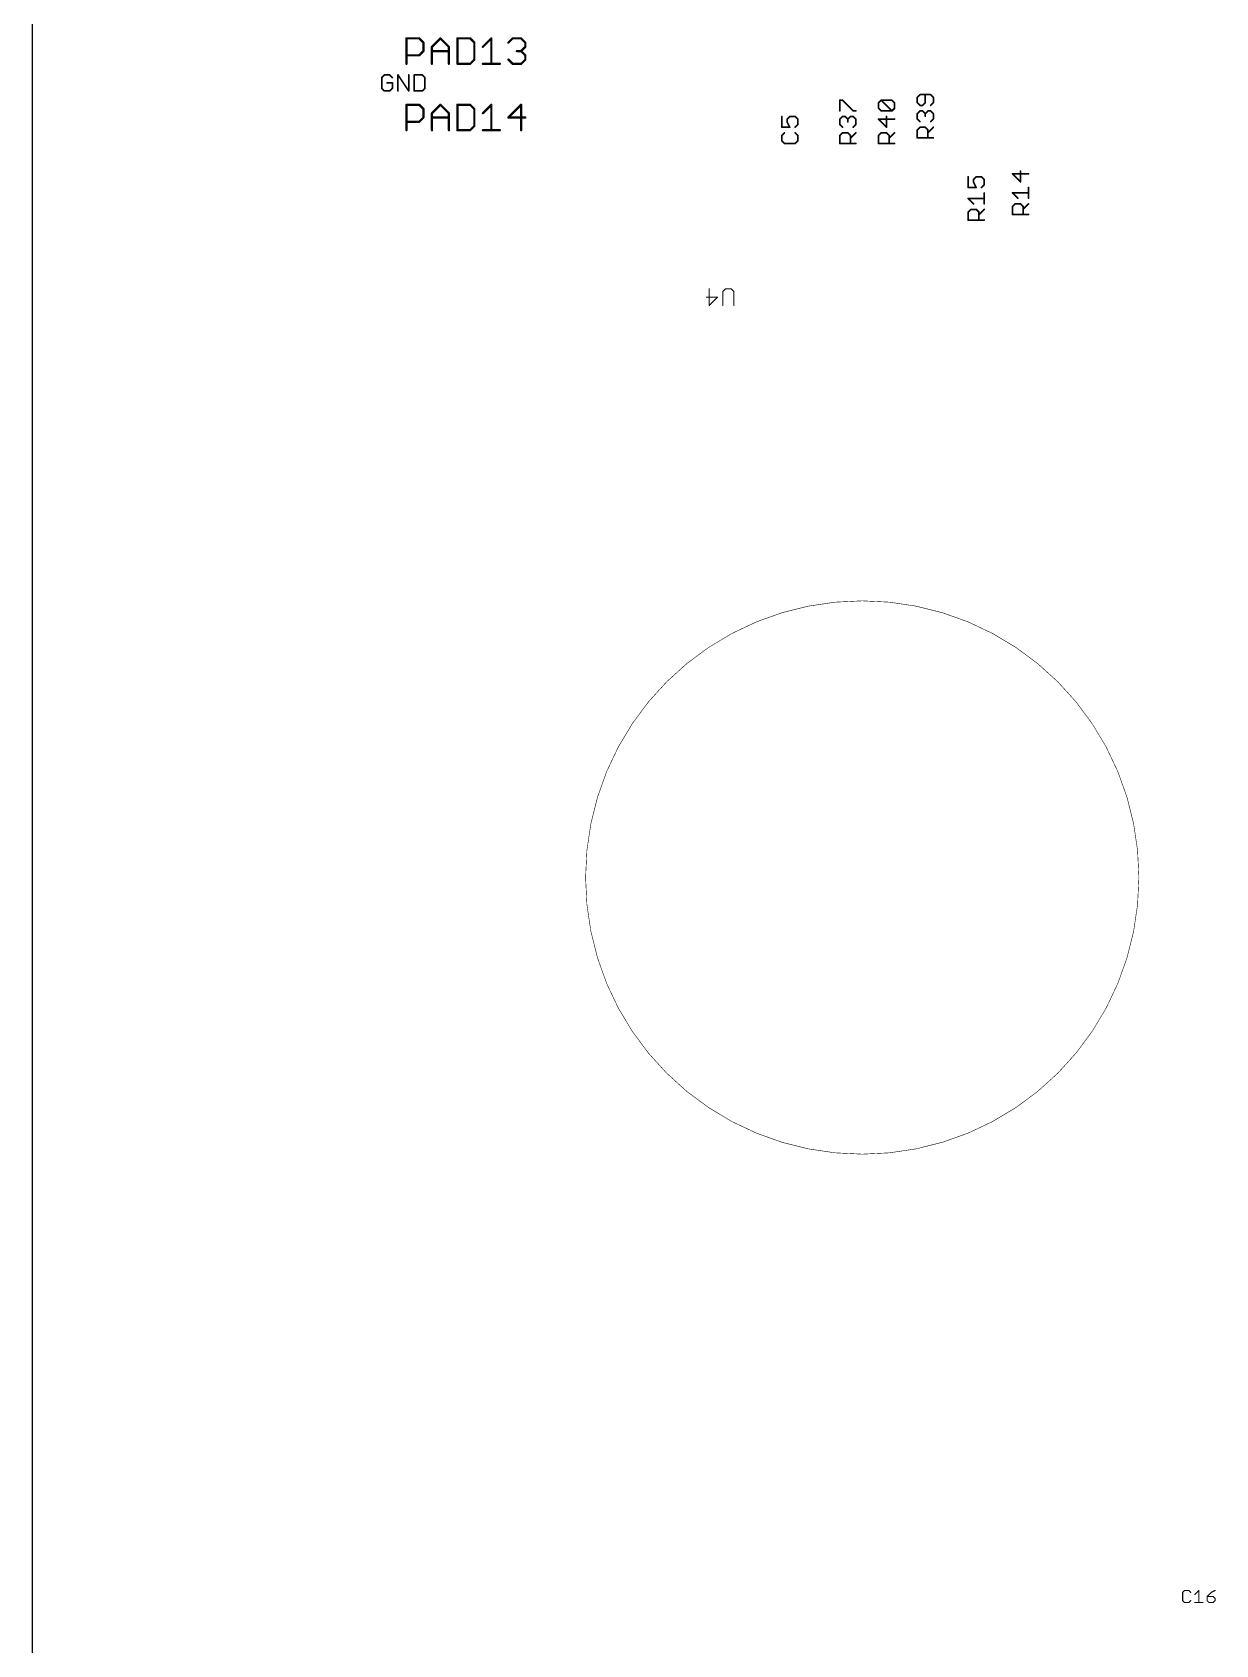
# Model space of a CAD drawing. Extents: x 0 to 11.2, y 0 to 11.2.
# Drawn here: x 0.38 to 2.519, y 5.323 to 8.238 of the extents above; entities that cross this region are included whole.
import ezdxf

# ---------------------------------------------------------------- set-up
doc = ezdxf.new("R2010")
doc.units = 0
doc.layers.add('20', color=53, linetype='CONTINUOUS')
doc.layers.add('25', color=253, linetype='CONTINUOUS')

msp = doc.modelspace()

# ---------------------------------------------------------------- linework, layer by layer
at = {"layer": '20'}
msp.add_line((0.38, 10.06), (0.38, 1.16), dxfattribs=at)
at = {"layer": '20', "const_width": 0.000984}
msp.add_lwpolyline([(1.88, 6.21, 1), (1.88, 7.21, 1), (1.88, 6.21)], format="xyb", dxfattribs=at)
at = {"layer": '25'}
for points, const_width in [([(1.056291, 8.180504), (1.056291, 8.226543)], 0.004), ([(1.056291, 8.226543), (1.079311, 8.226543)], 0.004), ([(1.079311, 8.226543), (1.086984, 8.21887)], 0.004), ([(1.086984, 8.21887), (1.086984, 8.203523)], 0.004), ([(1.102331, 8.211197), (1.117677, 8.226543)], 0.004), ([(1.117677, 8.226543), (1.133023, 8.211197)], 0.004), ([(1.14837, 8.226543), (1.14837, 8.180504)], 0.004), ([(1.17139, 8.226543), (1.14837, 8.226543)], 0.004), ([(1.179063, 8.21887), (1.17139, 8.226543)], 0.004), ([(1.179063, 8.188177), (1.179063, 8.21887)], 0.004), ([(1.194409, 8.211197), (1.209756, 8.226543)], 0.004), ([(1.209756, 8.226543), (1.209756, 8.180504)], 0.004), ([(1.240448, 8.21887), (1.248122, 8.226543)], 0.004), ([(1.248122, 8.226543), (1.263468, 8.226543)], 0.004), ([(1.263468, 8.226543), (1.271141, 8.21887)], 0.004), ([(1.271141, 8.21887), (1.271141, 8.211197)], 0.004), ([(1.079311, 8.19585), (1.056291, 8.19585)], 0.004), ([(1.086984, 8.203523), (1.079311, 8.19585)], 0.004), ([(1.102331, 8.180504), (1.102331, 8.211197)], 0.004), ([(1.102331, 8.203523), (1.133023, 8.203523)], 0.004), ([(1.133023, 8.211197), (1.133023, 8.180504)], 0.004), ([(1.17139, 8.180504), (1.179063, 8.188177)], 0.004), ([(1.248122, 8.180504), (1.240448, 8.188177)], 0.004), ([(1.263468, 8.203523), (1.255795, 8.203523)], 0.004), ([(1.271141, 8.211197), (1.263468, 8.203523)], 0.004), ([(1.263468, 8.203523), (1.271141, 8.19585)], 0.004), ([(1.271141, 8.188177), (1.263468, 8.180504)], 0.004), ([(1.271141, 8.19585), (1.271141, 8.188177)], 0.004), ([(1.016337, 8.160525), (1.0115, 8.155687)], 0.003), ([(1.026012, 8.160525), (1.016337, 8.160525)], 0.003), ([(1.03085, 8.155687), (1.026012, 8.160525)], 0.003), ([(1.040965, 8.1315), (1.040965, 8.160525)], 0.003), ([(1.040965, 8.160525), (1.060315, 8.1315)], 0.003), ([(1.060315, 8.1315), (1.060315, 8.160525)], 0.003), ([(1.07043, 8.160525), (1.07043, 8.1315)], 0.003), ([(1.084943, 8.160525), (1.07043, 8.160525)], 0.003), ([(1.08978, 8.155687), (1.084943, 8.160525)], 0.003), ([(1.14837, 8.180504), (1.17139, 8.180504)], 0.004), ([(1.194409, 8.180504), (1.225102, 8.180504)], 0.004), ([(1.263468, 8.180504), (1.248122, 8.180504)], 0.004), ([(1.0115, 8.155687), (1.0115, 8.136337)], 0.003), ([(1.0115, 8.136337), (1.016337, 8.1315)], 0.003), ([(1.016337, 8.1315), (1.026012, 8.1315)], 0.003), ([(1.03085, 8.146012), (1.021175, 8.146012)], 0.003), ([(1.026012, 8.1315), (1.03085, 8.136337)], 0.003), ([(1.03085, 8.136337), (1.03085, 8.146012)], 0.003), ([(1.07043, 8.1315), (1.084943, 8.1315)], 0.003), ([(1.084943, 8.1315), (1.08978, 8.136337)], 0.003), ([(1.08978, 8.136337), (1.08978, 8.155687)], 0.003), ([(1.056291, 8.060504), (1.056291, 8.106543)], 0.004), ([(1.056291, 8.106543), (1.079311, 8.106543)], 0.004), ([(1.079311, 8.106543), (1.086984, 8.09887)], 0.004), ([(1.102331, 8.091197), (1.117677, 8.106543)], 0.004), ([(1.117677, 8.106543), (1.133023, 8.091197)], 0.004), ([(1.14837, 8.106543), (1.14837, 8.060504)], 0.004), ([(1.17139, 8.106543), (1.14837, 8.106543)], 0.004), ([(1.179063, 8.09887), (1.17139, 8.106543)], 0.004), ([(1.194409, 8.091197), (1.209756, 8.106543)], 0.004), ([(1.209756, 8.106543), (1.209756, 8.060504)], 0.004), ([(1.263468, 8.106543), (1.240448, 8.083523)], 0.004), ([(1.263468, 8.060504), (1.263468, 8.106543)], 0.004), ([(1.839475, 8.09543), (1.839475, 8.11478)], 0.003), ([(1.839475, 8.11478), (1.844313, 8.11478)], 0.003), ([(1.844313, 8.11478), (1.863663, 8.09543)], 0.003), ([(1.909475, 8.109943), (1.914313, 8.11478)], 0.003), ([(1.909475, 8.100268), (1.909475, 8.109943)], 0.003), ([(1.914313, 8.09543), (1.909475, 8.100268)], 0.003), ([(1.914313, 8.11478), (1.933663, 8.11478)], 0.003), ([(1.933663, 8.09543), (1.914313, 8.11478)], 0.003), ([(1.933663, 8.11478), (1.9385, 8.109943)], 0.003), ([(1.9385, 8.100268), (1.933663, 8.09543)], 0.003), ([(1.9385, 8.109943), (1.9385, 8.100268)], 0.003), ([(1.984313, 8.12478), (1.979475, 8.119943)], 0.003), ([(1.979475, 8.119943), (1.979475, 8.110268)], 0.003), ([(1.979475, 8.110268), (1.984313, 8.10543)], 0.003), ([(2.003663, 8.12478), (1.984313, 8.12478)], 0.003), ([(1.984313, 8.10543), (1.98915, 8.10543)], 0.003), ([(1.98915, 8.10543), (1.993988, 8.110268)], 0.003), ([(1.993988, 8.110268), (1.993988, 8.12478)], 0.003), ([(2.0085, 8.119943), (2.003663, 8.12478)], 0.003), ([(2.003663, 8.10543), (2.0085, 8.110268)], 0.003), ([(2.0085, 8.110268), (2.0085, 8.119943)], 0.003), ([(1.079311, 8.07585), (1.056291, 8.07585)], 0.004), ([(1.086984, 8.083523), (1.079311, 8.07585)], 0.004), ([(1.086984, 8.09887), (1.086984, 8.083523)], 0.004), ([(1.102331, 8.060504), (1.102331, 8.091197)], 0.004), ([(1.102331, 8.083523), (1.133023, 8.083523)], 0.004), ([(1.133023, 8.091197), (1.133023, 8.060504)], 0.004), ([(1.179063, 8.068177), (1.179063, 8.09887)], 0.004), ([(1.240448, 8.083523), (1.271141, 8.083523)], 0.004), ([(1.734475, 8.085315), (1.734475, 8.065965)], 0.003), ([(1.74415, 8.080477), (1.748988, 8.085315)], 0.003), ([(1.74415, 8.07564), (1.74415, 8.080477)], 0.003), ([(1.748988, 8.065965), (1.74415, 8.07564)], 0.003), ([(1.748988, 8.085315), (1.758663, 8.085315)], 0.003), ([(1.758663, 8.085315), (1.7635, 8.080477)], 0.003), ([(1.7635, 8.070803), (1.758663, 8.065965)], 0.003), ([(1.7635, 8.080477), (1.7635, 8.070803)], 0.003), ([(1.839475, 8.080477), (1.844313, 8.085315)], 0.003), ([(1.839475, 8.070803), (1.839475, 8.080477)], 0.003), ([(1.844313, 8.065965), (1.839475, 8.070803)], 0.003), ([(1.844313, 8.085315), (1.84915, 8.085315)], 0.003), ([(1.84915, 8.085315), (1.853988, 8.080477)], 0.003), ([(1.853988, 8.080477), (1.858825, 8.085315)], 0.003), ([(1.853988, 8.080477), (1.853988, 8.07564)], 0.003), ([(1.858825, 8.085315), (1.863663, 8.085315)], 0.003), ([(1.863663, 8.09543), (1.8685, 8.09543)], 0.003), ([(1.863663, 8.085315), (1.8685, 8.080477)], 0.003), ([(1.8685, 8.070803), (1.863663, 8.065965)], 0.003), ([(1.8685, 8.080477), (1.8685, 8.070803)], 0.003), ([(1.9385, 8.080477), (1.909475, 8.080477)], 0.003), ([(1.909475, 8.080477), (1.923988, 8.065965)], 0.003), ([(1.933663, 8.09543), (1.914313, 8.09543)], 0.003), ([(1.923988, 8.065965), (1.923988, 8.085315)], 0.003), ([(1.979475, 8.090477), (1.984313, 8.095315)], 0.003), ([(1.979475, 8.080803), (1.979475, 8.090477)], 0.003), ([(1.984313, 8.075965), (1.979475, 8.080803)], 0.003), ([(1.984313, 8.095315), (1.98915, 8.095315)], 0.003), ([(1.98915, 8.095315), (1.993988, 8.090477)], 0.003), ([(1.993988, 8.090477), (1.998825, 8.095315)], 0.003), ([(1.993988, 8.090477), (1.993988, 8.08564)], 0.003), ([(1.998825, 8.095315), (2.003663, 8.095315)], 0.003), ([(2.003663, 8.095315), (2.0085, 8.090477)], 0.003), ([(2.0085, 8.080803), (2.003663, 8.075965)], 0.003), ([(2.0085, 8.090477), (2.0085, 8.080803)], 0.003), ([(1.14837, 8.060504), (1.17139, 8.060504)], 0.004), ([(1.17139, 8.060504), (1.179063, 8.068177)], 0.004), ([(1.194409, 8.060504), (1.225102, 8.060504)], 0.004), ([(1.734475, 8.065965), (1.748988, 8.065965)], 0.003), ([(1.739313, 8.05585), (1.734475, 8.051012)], 0.003), ([(1.734475, 8.051012), (1.734475, 8.041337)], 0.003), ([(1.7635, 8.051012), (1.758663, 8.05585)], 0.003), ([(1.7635, 8.041337), (1.7635, 8.051012)], 0.003), ([(1.839475, 8.051012), (1.844313, 8.05585)], 0.003), ([(1.839475, 8.0365), (1.839475, 8.051012)], 0.003), ([(1.844313, 8.05585), (1.853988, 8.05585)], 0.003), ([(1.853988, 8.05585), (1.858825, 8.051012)], 0.003), ([(1.858825, 8.046175), (1.8685, 8.05585)], 0.003), ([(1.858825, 8.051012), (1.858825, 8.0365)], 0.003), ([(1.909475, 8.051012), (1.914313, 8.05585)], 0.003), ([(1.909475, 8.0365), (1.909475, 8.051012)], 0.003), ([(1.914313, 8.05585), (1.923988, 8.05585)], 0.003), ([(1.923988, 8.05585), (1.928825, 8.051012)], 0.003), ([(1.928825, 8.046175), (1.9385, 8.05585)], 0.003), ([(1.928825, 8.051012), (1.928825, 8.0365)], 0.003), ([(1.979475, 8.061012), (1.984313, 8.06585)], 0.003), ([(1.979475, 8.0465), (1.979475, 8.061012)], 0.003), ([(2.0085, 8.0465), (1.979475, 8.0465)], 0.003), ([(1.984313, 8.06585), (1.993988, 8.06585)], 0.003), ([(1.993988, 8.06585), (1.998825, 8.061012)], 0.003), ([(1.998825, 8.056175), (2.0085, 8.06585)], 0.003), ([(1.998825, 8.061012), (1.998825, 8.0465)], 0.003), ([(1.734475, 8.041337), (1.739313, 8.0365)], 0.003), ([(1.739313, 8.0365), (1.758663, 8.0365)], 0.003), ([(1.758663, 8.0365), (1.7635, 8.041337)], 0.003), ([(1.8685, 8.0365), (1.839475, 8.0365)], 0.003), ([(1.9385, 8.0365), (1.909475, 8.0365)], 0.003), ([(2.165988, 7.967035), (2.165988, 7.986385)], 0.003), ([(2.071475, 7.976385), (2.071475, 7.957035)], 0.003), ([(2.071475, 7.957035), (2.085988, 7.957035)], 0.003), ([(2.08115, 7.971547), (2.085988, 7.976385)], 0.003), ([(2.08115, 7.96671), (2.08115, 7.971547)], 0.003), ([(2.085988, 7.957035), (2.08115, 7.96671)], 0.003), ([(2.085988, 7.976385), (2.095663, 7.976385)], 0.003), ([(2.095663, 7.976385), (2.1005, 7.971547)], 0.003), ([(2.1005, 7.961872), (2.095663, 7.957035)], 0.003), ([(2.1005, 7.971547), (2.1005, 7.961872)], 0.003), ([(2.1805, 7.981547), (2.151475, 7.981547)], 0.003), ([(2.151475, 7.981547), (2.165988, 7.967035)], 0.003), ([(2.1805, 7.93757), (2.1805, 7.956919)], 0.003), ([(2.08115, 7.92757), (2.071475, 7.937244)], 0.003), ([(2.071475, 7.937244), (2.1005, 7.937244)], 0.003), ([(2.1005, 7.92757), (2.1005, 7.946919)], 0.003), ([(2.16115, 7.93757), (2.151475, 7.947244)], 0.003), ([(2.151475, 7.947244), (2.1805, 7.947244)], 0.003), ([(2.151475, 7.922617), (2.156313, 7.927454)], 0.003), ([(2.156313, 7.927454), (2.165988, 7.927454)], 0.003), ([(2.165988, 7.927454), (2.170825, 7.922617)], 0.003), ([(2.170825, 7.917779), (2.1805, 7.927454)], 0.003), ([(2.071475, 7.912617), (2.076313, 7.917454)], 0.003), ([(2.071475, 7.898104), (2.071475, 7.912617)], 0.003), ([(2.1005, 7.898104), (2.071475, 7.898104)], 0.003), ([(2.076313, 7.917454), (2.085988, 7.917454)], 0.003), ([(2.085988, 7.917454), (2.090825, 7.912617)], 0.003), ([(2.090825, 7.907779), (2.1005, 7.917454)], 0.003), ([(2.090825, 7.912617), (2.090825, 7.898104)], 0.003), ([(2.151475, 7.908104), (2.151475, 7.922617)], 0.003), ([(2.1805, 7.908104), (2.151475, 7.908104)], 0.003), ([(2.170825, 7.922617), (2.170825, 7.908104)], 0.003), ([(1.618535, 7.758987), (1.598518, 7.758987)], 0.002), ([(1.603522, 7.774), (1.603522, 7.743974)], 0.002), ([(1.603522, 7.743974), (1.618535, 7.758987)], 0.002), ([(1.632987, 7.774), (1.627983, 7.768996)], 0.002), ([(1.627983, 7.768996), (1.627983, 7.743974)], 0.002), ([(1.642996, 7.774), (1.632987, 7.774)], 0.002), ([(1.648, 7.768996), (1.642996, 7.774)], 0.002), ([(1.648, 7.743974), (1.648, 7.768996)], 0.002), ([(2.462673, 5.421619), (2.459003, 5.417949)], 0.002), ([(2.470013, 5.421619), (2.462673, 5.421619)], 0.002), ([(2.473682, 5.417949), (2.470013, 5.421619)], 0.002), ([(2.481102, 5.414279), (2.488442, 5.421619)], 0.002), ([(2.488442, 5.421619), (2.488442, 5.3996)], 0.002), ([(2.51788, 5.421619), (2.51054, 5.417949)], 0.002), ([(2.459003, 5.417949), (2.459003, 5.40327)], 0.002), ([(2.459003, 5.40327), (2.462673, 5.3996)], 0.002), ([(2.462673, 5.3996), (2.470013, 5.3996)], 0.002), ([(2.470013, 5.3996), (2.473682, 5.40327)], 0.002), ([(2.481102, 5.3996), (2.495781, 5.3996)], 0.002), ([(2.51054, 5.417949), (2.503201, 5.410609)], 0.002), ([(2.503201, 5.410609), (2.503201, 5.40327)], 0.002), ([(2.51421, 5.410609), (2.503201, 5.410609)], 0.002), ([(2.503201, 5.40327), (2.506871, 5.3996)], 0.002), ([(2.506871, 5.3996), (2.51421, 5.3996)], 0.002), ([(2.51788, 5.406939), (2.51421, 5.410609)], 0.002), ([(2.51421, 5.3996), (2.51788, 5.40327)], 0.002), ([(2.51788, 5.40327), (2.51788, 5.406939)], 0.002)]:
    msp.add_lwpolyline(points, dxfattribs=dict(at, const_width=const_width))
for points, const_width in [([(1.057291, 8.226543, 1), (1.055291, 8.226543)], 0.002), ([(1.056291, 8.227543, 1), (1.056291, 8.225543)], 0.002), ([(1.080018, 8.22725, 1), (1.078604, 8.225836)], 0.002), ([(1.079311, 8.225543, 1), (1.079311, 8.227543)], 0.002), ([(1.087984, 8.21887, 1), (1.085984, 8.21887)], 0.002), ([(1.086277, 8.218163, 1), (1.087691, 8.219577)], 0.002), ([(1.118384, 8.22725, 1), (1.11697, 8.225836)], 0.002), ([(1.118384, 8.225836, 1), (1.11697, 8.22725)], 0.002), ([(1.14937, 8.226543, 1), (1.14737, 8.226543)], 0.002), ([(1.14837, 8.227543, 1), (1.14837, 8.225543)], 0.002), ([(1.172097, 8.22725, 1), (1.170682, 8.225836)], 0.002), ([(1.17139, 8.225543, 1), (1.17139, 8.227543)], 0.002), ([(1.180063, 8.21887, 1), (1.178063, 8.21887)], 0.002), ([(1.178356, 8.218163, 1), (1.17977, 8.219577)], 0.002), ([(1.210756, 8.226543, 1), (1.208756, 8.226543)], 0.002), ([(1.210463, 8.225836, 1), (1.209048, 8.22725)], 0.002), ([(1.239741, 8.219577, 1), (1.241156, 8.218163)], 0.002), ([(1.248122, 8.227543, 1), (1.248122, 8.225543)], 0.002), ([(1.248829, 8.225836, 1), (1.247414, 8.22725)], 0.002), ([(1.264175, 8.22725, 1), (1.262761, 8.225836)], 0.002), ([(1.263468, 8.225543, 1), (1.263468, 8.227543)], 0.002), ([(1.272141, 8.21887, 1), (1.270141, 8.21887)], 0.002), ([(1.270434, 8.218163, 1), (1.271848, 8.219577)], 0.002), ([(1.056291, 8.19685, 1), (1.056291, 8.19485)], 0.002), ([(1.078604, 8.196557, 1), (1.080018, 8.195143)], 0.002), ([(1.079311, 8.19485, 1), (1.079311, 8.19685)], 0.002), ([(1.085984, 8.203523, 1), (1.087984, 8.203523)], 0.002), ([(1.087691, 8.202816, 1), (1.086277, 8.204231)], 0.002), ([(1.103331, 8.211197, 1), (1.101331, 8.211197)], 0.002), ([(1.101624, 8.211904, 1), (1.103038, 8.21049)], 0.002), ([(1.102331, 8.204523, 1), (1.102331, 8.202523)], 0.002), ([(1.134023, 8.211197, 1), (1.132023, 8.211197)], 0.002), ([(1.132316, 8.21049, 1), (1.133731, 8.211904)], 0.002), ([(1.133023, 8.202523, 1), (1.133023, 8.204523)], 0.002), ([(1.178063, 8.188177, 1), (1.180063, 8.188177)], 0.002), ([(1.17977, 8.18747, 1), (1.178356, 8.188884)], 0.002), ([(1.193702, 8.211904, 1), (1.195116, 8.21049)], 0.002), ([(1.241156, 8.188884, 1), (1.239741, 8.18747)], 0.002), ([(1.255795, 8.204523, 1), (1.255795, 8.202523)], 0.002), ([(1.264175, 8.204231, 1), (1.262761, 8.202816)], 0.002), ([(1.262761, 8.204231, 1), (1.264175, 8.202816)], 0.002), ([(1.263468, 8.202523, 1), (1.263468, 8.204523)], 0.002), ([(1.270141, 8.211197, 1), (1.272141, 8.211197)], 0.002), ([(1.272141, 8.19585, 1), (1.270141, 8.19585)], 0.002), ([(1.270141, 8.188177, 1), (1.272141, 8.188177)], 0.002), ([(1.271848, 8.21049, 1), (1.270434, 8.211904)], 0.002), ([(1.270434, 8.195143, 1), (1.271848, 8.196557)], 0.002), ([(1.271848, 8.18747, 1), (1.270434, 8.188884)], 0.002), ([(1.016337, 8.161275, 1), (1.016337, 8.159775)], 0.0015), ([(1.016868, 8.159994, 1), (1.015807, 8.161055)], 0.0015), ([(1.026543, 8.161055, 1), (1.025482, 8.159994)], 0.0015), ([(1.026012, 8.159775, 1), (1.026012, 8.161275)], 0.0015), ([(1.041715, 8.160525, 1), (1.040215, 8.160525)], 0.0015), ([(1.041589, 8.160941, 1), (1.040341, 8.160109)], 0.0015), ([(1.055291, 8.180504, 1), (1.057291, 8.180504)], 0.002), ([(1.061065, 8.160525, 1), (1.059565, 8.160525)], 0.0015), ([(1.07118, 8.160525, 1), (1.06968, 8.160525)], 0.0015), ([(1.07043, 8.161275, 1), (1.07043, 8.159775)], 0.0015), ([(1.085473, 8.161055, 1), (1.084412, 8.159994)], 0.0015), ([(1.084943, 8.159775, 1), (1.084943, 8.161275)], 0.0015), ([(1.101331, 8.180504, 1), (1.103331, 8.180504)], 0.002), ([(1.132023, 8.180504, 1), (1.134023, 8.180504)], 0.002), ([(1.14837, 8.181504, 1), (1.14837, 8.179504)], 0.002), ([(1.14737, 8.180504, 1), (1.14937, 8.180504)], 0.002), ([(1.170682, 8.181211, 1), (1.172097, 8.179797)], 0.002), ([(1.17139, 8.179504, 1), (1.17139, 8.181504)], 0.002), ([(1.194409, 8.181504, 1), (1.194409, 8.179504)], 0.002), ([(1.208756, 8.180504, 1), (1.210756, 8.180504)], 0.002), ([(1.225102, 8.179504, 1), (1.225102, 8.181504)], 0.002), ([(1.248122, 8.181504, 1), (1.248122, 8.179504)], 0.002), ([(1.247414, 8.179797, 1), (1.248829, 8.181211)], 0.002), ([(1.262761, 8.181211, 1), (1.264175, 8.179797)], 0.002), ([(1.263468, 8.179504, 1), (1.263468, 8.181504)], 0.002), ([(1.01225, 8.155687, 1), (1.01075, 8.155687)], 0.0015), ([(1.01097, 8.156218, 1), (1.01203, 8.155157)], 0.0015), ([(1.01203, 8.136868, 1), (1.01097, 8.135807)], 0.0015), ([(1.01075, 8.136337, 1), (1.01225, 8.136337)], 0.0015), ([(1.016337, 8.13225, 1), (1.016337, 8.13075)], 0.0015), ([(1.015807, 8.13097, 1), (1.016868, 8.13203)], 0.0015), ([(1.021175, 8.146762, 1), (1.021175, 8.145262)], 0.0015), ([(1.025482, 8.13203, 1), (1.026543, 8.13097)], 0.0015), ([(1.026012, 8.13075, 1), (1.026012, 8.13225)], 0.0015), ([(1.0316, 8.146012, 1), (1.0301, 8.146012)], 0.0015), ([(1.0301, 8.136337, 1), (1.0316, 8.136337)], 0.0015), ([(1.030319, 8.155157, 1), (1.03138, 8.156218)], 0.0015), ([(1.03138, 8.135807, 1), (1.030319, 8.136868)], 0.0015), ([(1.03085, 8.145262, 1), (1.03085, 8.146762)], 0.0015), ([(1.040215, 8.1315, 1), (1.041715, 8.1315)], 0.0015), ([(1.059565, 8.1315, 1), (1.061065, 8.1315)], 0.0015), ([(1.059691, 8.131084, 1), (1.060939, 8.131916)], 0.0015), ([(1.07043, 8.13225, 1), (1.07043, 8.13075)], 0.0015), ([(1.06968, 8.1315, 1), (1.07118, 8.1315)], 0.0015), ([(1.084412, 8.13203, 1), (1.085473, 8.13097)], 0.0015), ([(1.084943, 8.13075, 1), (1.084943, 8.13225)], 0.0015), ([(1.09053, 8.155687, 1), (1.08903, 8.155687)], 0.0015), ([(1.08903, 8.136337, 1), (1.09053, 8.136337)], 0.0015), ([(1.08925, 8.155157, 1), (1.09031, 8.156218)], 0.0015), ([(1.09031, 8.135807, 1), (1.08925, 8.136868)], 0.0015), ([(1.057291, 8.106543, 1), (1.055291, 8.106543)], 0.002), ([(1.056291, 8.107543, 1), (1.056291, 8.105543)], 0.002), ([(1.080018, 8.10725, 1), (1.078604, 8.105836)], 0.002), ([(1.079311, 8.105543, 1), (1.079311, 8.107543)], 0.002), ([(1.118384, 8.10725, 1), (1.11697, 8.105836)], 0.002), ([(1.118384, 8.105836, 1), (1.11697, 8.10725)], 0.002), ([(1.14937, 8.106543, 1), (1.14737, 8.106543)], 0.002), ([(1.14837, 8.107543, 1), (1.14837, 8.105543)], 0.002), ([(1.172097, 8.10725, 1), (1.170682, 8.105836)], 0.002), ([(1.17139, 8.105543, 1), (1.17139, 8.107543)], 0.002), ([(1.210756, 8.106543, 1), (1.208756, 8.106543)], 0.002), ([(1.210463, 8.105836, 1), (1.209048, 8.10725)], 0.002), ([(1.264468, 8.106543, 1), (1.262468, 8.106543)], 0.002), ([(1.264175, 8.105836, 1), (1.262761, 8.10725)], 0.002), ([(1.840225, 8.11478, 1), (1.838725, 8.11478)], 0.0015), ([(1.839475, 8.11553, 1), (1.839475, 8.11403)], 0.0015), ([(1.844843, 8.11531, 1), (1.843782, 8.11425)], 0.0015), ([(1.844313, 8.11403, 1), (1.844313, 8.11553)], 0.0015), ([(1.910225, 8.109943, 1), (1.908725, 8.109943)], 0.0015), ([(1.908945, 8.110473, 1), (1.910006, 8.109412)], 0.0015), ([(1.910006, 8.100798, 1), (1.908945, 8.099737)], 0.0015), ([(1.914313, 8.11553, 1), (1.914313, 8.11403)], 0.0015), ([(1.914843, 8.11531, 1), (1.913782, 8.11425)], 0.0015), ([(1.914843, 8.11425, 1), (1.913782, 8.11531)], 0.0015), ([(1.934193, 8.11531, 1), (1.933132, 8.11425)], 0.0015), ([(1.933663, 8.11403, 1), (1.933663, 8.11553)], 0.0015), ([(1.93925, 8.109943, 1), (1.93775, 8.109943)], 0.0015), ([(1.93797, 8.109412, 1), (1.93903, 8.110473)], 0.0015), ([(1.93903, 8.099737, 1), (1.93797, 8.100798)], 0.0015), ([(1.980225, 8.119943, 1), (1.978725, 8.119943)], 0.0015), ([(1.978945, 8.120473, 1), (1.980006, 8.119412)], 0.0015), ([(1.980006, 8.110798, 1), (1.978945, 8.109737)], 0.0015), ([(1.978725, 8.110268, 1), (1.980225, 8.110268)], 0.0015), ([(1.984313, 8.12553, 1), (1.984313, 8.12403)], 0.0015), ([(1.984313, 8.10618, 1), (1.984313, 8.10468)], 0.0015), ([(1.984843, 8.12425, 1), (1.983782, 8.12531)], 0.0015), ([(1.983782, 8.1049, 1), (1.984843, 8.105961)], 0.0015), ([(1.98862, 8.105961, 1), (1.989681, 8.1049)], 0.0015), ([(1.98915, 8.10468, 1), (1.98915, 8.10618)], 0.0015), ([(1.994738, 8.12478, 1), (1.993238, 8.12478)], 0.0015), ([(1.993238, 8.110268, 1), (1.994738, 8.110268)], 0.0015), ([(1.994518, 8.109737, 1), (1.993457, 8.110798)], 0.0015), ([(2.003132, 8.105961, 1), (2.004193, 8.1049)], 0.0015), ([(2.004193, 8.12531, 1), (2.003132, 8.12425)], 0.0015), ([(2.003663, 8.12403, 1), (2.003663, 8.12553)], 0.0015), ([(2.00925, 8.119943, 1), (2.00775, 8.119943)], 0.0015), ([(2.00775, 8.110268, 1), (2.00925, 8.110268)], 0.0015), ([(2.00797, 8.119412, 1), (2.00903, 8.120473)], 0.0015), ([(2.00903, 8.109737, 1), (2.00797, 8.110798)], 0.0015), ([(1.056291, 8.07685, 1), (1.056291, 8.07485)], 0.002), ([(1.078604, 8.076557, 1), (1.080018, 8.075143)], 0.002), ([(1.079311, 8.07485, 1), (1.079311, 8.07685)], 0.002), ([(1.087984, 8.09887, 1), (1.085984, 8.09887)], 0.002), ([(1.085984, 8.083523, 1), (1.087984, 8.083523)], 0.002), ([(1.086277, 8.098163, 1), (1.087691, 8.099577)], 0.002), ([(1.087691, 8.082816, 1), (1.086277, 8.084231)], 0.002), ([(1.103331, 8.091197, 1), (1.101331, 8.091197)], 0.002), ([(1.101624, 8.091904, 1), (1.103038, 8.09049)], 0.002), ([(1.102331, 8.084523, 1), (1.102331, 8.082523)], 0.002), ([(1.134023, 8.091197, 1), (1.132023, 8.091197)], 0.002), ([(1.132316, 8.09049, 1), (1.133731, 8.091904)], 0.002), ([(1.133023, 8.082523, 1), (1.133023, 8.084523)], 0.002), ([(1.180063, 8.09887, 1), (1.178063, 8.09887)], 0.002), ([(1.178356, 8.098163, 1), (1.17977, 8.099577)], 0.002), ([(1.193702, 8.091904, 1), (1.195116, 8.09049)], 0.002), ([(1.240448, 8.084523, 1), (1.240448, 8.082523)], 0.002), ([(1.239741, 8.084231, 1), (1.241156, 8.082816)], 0.002), ([(1.271141, 8.082523, 1), (1.271141, 8.084523)], 0.002), ([(1.735225, 8.085315, 1), (1.733725, 8.085315)], 0.0015), ([(1.7449, 8.080477, 1), (1.7434, 8.080477)], 0.0015), ([(1.74362, 8.081008, 1), (1.744681, 8.079947)], 0.0015), ([(1.744821, 8.075975, 1), (1.743479, 8.075305)], 0.0015), ([(1.7434, 8.07564, 1), (1.7449, 8.07564)], 0.0015), ([(1.748988, 8.086065, 1), (1.748988, 8.084565)], 0.0015), ([(1.749518, 8.084785, 1), (1.748457, 8.085845)], 0.0015), ([(1.759193, 8.085845, 1), (1.758132, 8.084785)], 0.0015), ([(1.758663, 8.084565, 1), (1.758663, 8.086065)], 0.0015), ([(1.76425, 8.080477, 1), (1.76275, 8.080477)], 0.0015), ([(1.76297, 8.079947, 1), (1.76403, 8.081008)], 0.0015), ([(1.76403, 8.070272, 1), (1.76297, 8.071333)], 0.0015), ([(1.838725, 8.09543, 1), (1.840225, 8.09543)], 0.0015), ([(1.840225, 8.080477, 1), (1.838725, 8.080477)], 0.0015), ([(1.838945, 8.081008, 1), (1.840006, 8.079947)], 0.0015), ([(1.840006, 8.071333, 1), (1.838945, 8.070272)], 0.0015), ([(1.844313, 8.086065, 1), (1.844313, 8.084565)], 0.0015), ([(1.844843, 8.084785, 1), (1.843782, 8.085845)], 0.0015), ([(1.849681, 8.085845, 1), (1.84862, 8.084785)], 0.0015), ([(1.84915, 8.084565, 1), (1.84915, 8.086065)], 0.0015), ([(1.853457, 8.081008, 1), (1.854518, 8.079947)], 0.0015), ([(1.854738, 8.080477, 1), (1.853238, 8.080477)], 0.0015), ([(1.853238, 8.07564, 1), (1.854738, 8.07564)], 0.0015), ([(1.853457, 8.079947, 1), (1.854518, 8.081008)], 0.0015), ([(1.858825, 8.086065, 1), (1.858825, 8.084565)], 0.0015), ([(1.859356, 8.084785, 1), (1.858295, 8.085845)], 0.0015), ([(1.863663, 8.09618, 1), (1.863663, 8.09468)], 0.0015), ([(1.864193, 8.085845, 1), (1.863132, 8.084785)], 0.0015), ([(1.863132, 8.0949, 1), (1.864193, 8.095961)], 0.0015), ([(1.863663, 8.084565, 1), (1.863663, 8.086065)], 0.0015), ([(1.86925, 8.080477, 1), (1.86775, 8.080477)], 0.0015), ([(1.86797, 8.079947, 1), (1.86903, 8.081008)], 0.0015), ([(1.86903, 8.070272, 1), (1.86797, 8.071333)], 0.0015), ([(1.8685, 8.09468, 1), (1.8685, 8.09618)], 0.0015), ([(1.908725, 8.100268, 1), (1.910225, 8.100268)], 0.0015), ([(1.910006, 8.081008, 1), (1.908945, 8.079947)], 0.0015), ([(1.909475, 8.081227, 1), (1.909475, 8.079727)], 0.0015), ([(1.914313, 8.09618, 1), (1.914313, 8.09468)], 0.0015), ([(1.913782, 8.0949, 1), (1.914843, 8.095961)], 0.0015), ([(1.924738, 8.085315, 1), (1.923238, 8.085315)], 0.0015), ([(1.933132, 8.095961, 1), (1.934193, 8.0949)], 0.0015), ([(1.933132, 8.0949, 1), (1.934193, 8.095961)], 0.0015), ([(1.933663, 8.09468, 1), (1.933663, 8.09618)], 0.0015), ([(1.93775, 8.100268, 1), (1.93925, 8.100268)], 0.0015), ([(1.9385, 8.079727, 1), (1.9385, 8.081227)], 0.0015), ([(1.980225, 8.090477, 1), (1.978725, 8.090477)], 0.0015), ([(1.978945, 8.091008, 1), (1.980006, 8.089947)], 0.0015), ([(1.980006, 8.081333, 1), (1.978945, 8.080272)], 0.0015), ([(1.978725, 8.080803, 1), (1.980225, 8.080803)], 0.0015), ([(1.984313, 8.096065, 1), (1.984313, 8.094565)], 0.0015), ([(1.984843, 8.094785, 1), (1.983782, 8.095845)], 0.0015), ([(1.983782, 8.075435, 1), (1.984843, 8.076496)], 0.0015), ([(1.989681, 8.095845, 1), (1.98862, 8.094785)], 0.0015), ([(1.98915, 8.094565, 1), (1.98915, 8.096065)], 0.0015), ([(1.993457, 8.091008, 1), (1.994518, 8.089947)], 0.0015), ([(1.994738, 8.090477, 1), (1.993238, 8.090477)], 0.0015), ([(1.993238, 8.08564, 1), (1.994738, 8.08564)], 0.0015), ([(1.993457, 8.089947, 1), (1.994518, 8.091008)], 0.0015), ([(1.998825, 8.096065, 1), (1.998825, 8.094565)], 0.0015), ([(1.999356, 8.094785, 1), (1.998295, 8.095845)], 0.0015), ([(2.003132, 8.076496, 1), (2.004193, 8.075435)], 0.0015), ([(2.004193, 8.095845, 1), (2.003132, 8.094785)], 0.0015), ([(2.003663, 8.094565, 1), (2.003663, 8.096065)], 0.0015), ([(2.00925, 8.090477, 1), (2.00775, 8.090477)], 0.0015), ([(2.00775, 8.080803, 1), (2.00925, 8.080803)], 0.0015), ([(2.00797, 8.089947, 1), (2.00903, 8.091008)], 0.0015), ([(2.00903, 8.080272, 1), (2.00797, 8.081333)], 0.0015), ([(1.055291, 8.060504, 1), (1.057291, 8.060504)], 0.002), ([(1.101331, 8.060504, 1), (1.103331, 8.060504)], 0.002), ([(1.132023, 8.060504, 1), (1.134023, 8.060504)], 0.002), ([(1.14837, 8.061504, 1), (1.14837, 8.059504)], 0.002), ([(1.14737, 8.060504, 1), (1.14937, 8.060504)], 0.002), ([(1.170682, 8.061211, 1), (1.172097, 8.059797)], 0.002), ([(1.17139, 8.059504, 1), (1.17139, 8.061504)], 0.002), ([(1.178063, 8.068177, 1), (1.180063, 8.068177)], 0.002), ([(1.17977, 8.06747, 1), (1.178356, 8.068884)], 0.002), ([(1.194409, 8.061504, 1), (1.194409, 8.059504)], 0.002), ([(1.208756, 8.060504, 1), (1.210756, 8.060504)], 0.002), ([(1.225102, 8.059504, 1), (1.225102, 8.061504)], 0.002), ([(1.262468, 8.060504, 1), (1.264468, 8.060504)], 0.002), ([(1.734475, 8.066715, 1), (1.734475, 8.065215)], 0.0015), ([(1.733725, 8.065965, 1), (1.735225, 8.065965)], 0.0015), ([(1.735225, 8.051012, 1), (1.733725, 8.051012)], 0.0015), ([(1.733945, 8.051543, 1), (1.735006, 8.050482)], 0.0015), ([(1.739843, 8.055319, 1), (1.738782, 8.05638)], 0.0015), ([(1.748317, 8.06563, 1), (1.749659, 8.066301)], 0.0015), ([(1.748988, 8.065215, 1), (1.748988, 8.066715)], 0.0015), ([(1.758132, 8.066496, 1), (1.759193, 8.065435)], 0.0015), ([(1.759193, 8.05638, 1), (1.758132, 8.055319)], 0.0015), ([(1.76275, 8.070803, 1), (1.76425, 8.070803)], 0.0015), ([(1.76425, 8.051012, 1), (1.76275, 8.051012)], 0.0015), ([(1.76297, 8.050482, 1), (1.76403, 8.051543)], 0.0015), ([(1.838725, 8.070803, 1), (1.840225, 8.070803)], 0.0015), ([(1.840225, 8.051012, 1), (1.838725, 8.051012)], 0.0015), ([(1.838945, 8.051543, 1), (1.840006, 8.050482)], 0.0015), ([(1.844313, 8.0566, 1), (1.844313, 8.0551)], 0.0015), ([(1.843782, 8.065435, 1), (1.844843, 8.066496)], 0.0015), ([(1.844843, 8.055319, 1), (1.843782, 8.05638)], 0.0015), ([(1.854518, 8.05638, 1), (1.853457, 8.055319)], 0.0015), ([(1.853988, 8.0551, 1), (1.853988, 8.0566)], 0.0015), ([(1.859575, 8.051012, 1), (1.858075, 8.051012)], 0.0015), ([(1.858295, 8.046705, 1), (1.859356, 8.045645)], 0.0015), ([(1.858295, 8.050482, 1), (1.859356, 8.051543)], 0.0015), ([(1.863132, 8.066496, 1), (1.864193, 8.065435)], 0.0015), ([(1.86775, 8.070803, 1), (1.86925, 8.070803)], 0.0015), ([(1.86903, 8.055319, 1), (1.86797, 8.05638)], 0.0015), ([(1.910225, 8.051012, 1), (1.908725, 8.051012)], 0.0015), ([(1.908945, 8.051543, 1), (1.910006, 8.050482)], 0.0015), ([(1.914313, 8.0566, 1), (1.914313, 8.0551)], 0.0015), ([(1.914843, 8.055319, 1), (1.913782, 8.05638)], 0.0015), ([(1.924518, 8.05638, 1), (1.923457, 8.055319)], 0.0015), ([(1.923238, 8.065965, 1), (1.924738, 8.065965)], 0.0015), ([(1.923457, 8.065435, 1), (1.924518, 8.066496)], 0.0015), ([(1.923988, 8.0551, 1), (1.923988, 8.0566)], 0.0015), ([(1.929575, 8.051012, 1), (1.928075, 8.051012)], 0.0015), ([(1.928295, 8.046705, 1), (1.929356, 8.045645)], 0.0015), ([(1.928295, 8.050482, 1), (1.929356, 8.051543)], 0.0015), ([(1.93903, 8.055319, 1), (1.93797, 8.05638)], 0.0015), ([(1.980225, 8.061012, 1), (1.978725, 8.061012)], 0.0015), ([(1.978945, 8.061543, 1), (1.980006, 8.060482)], 0.0015), ([(1.979475, 8.04725, 1), (1.979475, 8.04575)], 0.0015), ([(1.978725, 8.0465, 1), (1.980225, 8.0465)], 0.0015), ([(1.984313, 8.0666, 1), (1.984313, 8.0651)], 0.0015), ([(1.984843, 8.065319, 1), (1.983782, 8.06638)], 0.0015), ([(1.994518, 8.06638, 1), (1.993457, 8.065319)], 0.0015), ([(1.993988, 8.0651, 1), (1.993988, 8.0666)], 0.0015), ([(1.999575, 8.061012, 1), (1.998075, 8.061012)], 0.0015), ([(1.998075, 8.0465, 1), (1.999575, 8.0465)], 0.0015), ([(1.998295, 8.056705, 1), (1.999356, 8.055645)], 0.0015), ([(1.998295, 8.060482, 1), (1.999356, 8.061543)], 0.0015), ([(2.00903, 8.065319, 1), (2.00797, 8.06638)], 0.0015), ([(2.0085, 8.04575, 1), (2.0085, 8.04725)], 0.0015), ([(1.735006, 8.041868, 1), (1.733945, 8.040807)], 0.0015), ([(1.733725, 8.041337, 1), (1.735225, 8.041337)], 0.0015), ([(1.739313, 8.03725, 1), (1.739313, 8.03575)], 0.0015), ([(1.738782, 8.03597, 1), (1.739843, 8.03703)], 0.0015), ([(1.758132, 8.03703, 1), (1.759193, 8.03597)], 0.0015), ([(1.758663, 8.03575, 1), (1.758663, 8.03725)], 0.0015), ([(1.76275, 8.041337, 1), (1.76425, 8.041337)], 0.0015), ([(1.76403, 8.040807, 1), (1.76297, 8.041868)], 0.0015), ([(1.839475, 8.03725, 1), (1.839475, 8.03575)], 0.0015), ([(1.838725, 8.0365, 1), (1.840225, 8.0365)], 0.0015), ([(1.858075, 8.0365, 1), (1.859575, 8.0365)], 0.0015), ([(1.8685, 8.03575, 1), (1.8685, 8.03725)], 0.0015), ([(1.909475, 8.03725, 1), (1.909475, 8.03575)], 0.0015), ([(1.908725, 8.0365, 1), (1.910225, 8.0365)], 0.0015), ([(1.928075, 8.0365, 1), (1.929575, 8.0365)], 0.0015), ([(1.9385, 8.03575, 1), (1.9385, 8.03725)], 0.0015), ([(2.166738, 7.986385, 1), (2.165238, 7.986385)], 0.0015), ([(2.072225, 7.976385, 1), (2.070725, 7.976385)], 0.0015), ([(2.071475, 7.957785, 1), (2.071475, 7.956285)], 0.0015), ([(2.070725, 7.957035, 1), (2.072225, 7.957035)], 0.0015), ([(2.0819, 7.971547, 1), (2.0804, 7.971547)], 0.0015), ([(2.081821, 7.967045, 1), (2.080479, 7.966374)], 0.0015), ([(2.0804, 7.96671, 1), (2.0819, 7.96671)], 0.0015), ([(2.08062, 7.972077, 1), (2.081681, 7.971017)], 0.0015), ([(2.085988, 7.977135, 1), (2.085988, 7.975635)], 0.0015), ([(2.085317, 7.956699, 1), (2.086659, 7.95737)], 0.0015), ([(2.086518, 7.975854, 1), (2.085457, 7.976915)], 0.0015), ([(2.085988, 7.956285, 1), (2.085988, 7.957785)], 0.0015), ([(2.096193, 7.976915, 1), (2.095132, 7.975854)], 0.0015), ([(2.095132, 7.957565, 1), (2.096193, 7.956504)], 0.0015), ([(2.095663, 7.975635, 1), (2.095663, 7.977135)], 0.0015), ([(2.10125, 7.971547, 1), (2.09975, 7.971547)], 0.0015), ([(2.09975, 7.961872, 1), (2.10125, 7.961872)], 0.0015), ([(2.09997, 7.971017, 1), (2.10103, 7.972077)], 0.0015), ([(2.10103, 7.961342, 1), (2.09997, 7.962403)], 0.0015), ([(2.151475, 7.982297, 1), (2.151475, 7.980797)], 0.0015), ([(2.152006, 7.982077, 1), (2.150945, 7.981017)], 0.0015), ([(2.165238, 7.967035, 1), (2.166738, 7.967035)], 0.0015), ([(2.165457, 7.966504, 1), (2.166518, 7.967565)], 0.0015), ([(2.18125, 7.956919, 1), (2.17975, 7.956919)], 0.0015), ([(2.1805, 7.980797, 1), (2.1805, 7.982297)], 0.0015), ([(2.072006, 7.937775, 1), (2.070945, 7.936714)], 0.0015), ([(2.071475, 7.937994, 1), (2.071475, 7.936494)], 0.0015), ([(2.08062, 7.927039, 1), (2.081681, 7.9281)], 0.0015), ([(2.10125, 7.946919, 1), (2.09975, 7.946919)], 0.0015), ([(2.09975, 7.92757, 1), (2.10125, 7.92757)], 0.0015), ([(2.1005, 7.936494, 1), (2.1005, 7.937994)], 0.0015), ([(2.152006, 7.947775, 1), (2.150945, 7.946714)], 0.0015), ([(2.151475, 7.947994, 1), (2.151475, 7.946494)], 0.0015), ([(2.156313, 7.928204, 1), (2.156313, 7.926704)], 0.0015), ([(2.156843, 7.926924, 1), (2.155782, 7.927985)], 0.0015), ([(2.16062, 7.937039, 1), (2.161681, 7.9381)], 0.0015), ([(2.166518, 7.927985, 1), (2.165457, 7.926924)], 0.0015), ([(2.165988, 7.926704, 1), (2.165988, 7.928204)], 0.0015), ([(2.17975, 7.93757, 1), (2.18125, 7.93757)], 0.0015), ([(2.18103, 7.926924, 1), (2.17997, 7.927985)], 0.0015), ([(2.1805, 7.946494, 1), (2.1805, 7.947994)], 0.0015), ([(2.072225, 7.912617, 1), (2.070725, 7.912617)], 0.0015), ([(2.070945, 7.913147, 1), (2.072006, 7.912086)], 0.0015), ([(2.071475, 7.898854, 1), (2.071475, 7.897354)], 0.0015), ([(2.070725, 7.898104, 1), (2.072225, 7.898104)], 0.0015), ([(2.076313, 7.918204, 1), (2.076313, 7.916704)], 0.0015), ([(2.076843, 7.916924, 1), (2.075782, 7.917985)], 0.0015), ([(2.086518, 7.917985, 1), (2.085457, 7.916924)], 0.0015), ([(2.085988, 7.916704, 1), (2.085988, 7.918204)], 0.0015), ([(2.091575, 7.912617, 1), (2.090075, 7.912617)], 0.0015), ([(2.090295, 7.90831, 1), (2.091356, 7.907249)], 0.0015), ([(2.090075, 7.898104, 1), (2.091575, 7.898104)], 0.0015), ([(2.090295, 7.912086, 1), (2.091356, 7.913147)], 0.0015), ([(2.10103, 7.916924, 1), (2.09997, 7.917985)], 0.0015), ([(2.1005, 7.897354, 1), (2.1005, 7.898854)], 0.0015), ([(2.152225, 7.922617, 1), (2.150725, 7.922617)], 0.0015), ([(2.150945, 7.923147, 1), (2.152006, 7.922086)], 0.0015), ([(2.151475, 7.908854, 1), (2.151475, 7.907354)], 0.0015), ([(2.150725, 7.908104, 1), (2.152225, 7.908104)], 0.0015), ([(2.171575, 7.922617, 1), (2.170075, 7.922617)], 0.0015), ([(2.170295, 7.91831, 1), (2.171356, 7.917249)], 0.0015), ([(2.170075, 7.908104, 1), (2.171575, 7.908104)], 0.0015), ([(2.170295, 7.922086, 1), (2.171356, 7.923147)], 0.0015), ([(2.1805, 7.907354, 1), (2.1805, 7.908854)], 0.0015), ([(1.598518, 7.759487, 1), (1.598518, 7.758487)], 0.001), ([(1.604022, 7.774, 1), (1.603022, 7.774)], 0.001), ([(1.618888, 7.758634, 1), (1.618181, 7.759341)], 0.001), ([(1.618535, 7.758487, 1), (1.618535, 7.759487)], 0.001), ([(1.628483, 7.768996, 1), (1.627483, 7.768996)], 0.001), ([(1.627629, 7.769349, 1), (1.628336, 7.768642)], 0.001), ([(1.632987, 7.7745, 1), (1.632987, 7.7735)], 0.001), ([(1.633341, 7.773646, 1), (1.632634, 7.774354)], 0.001), ([(1.643349, 7.774354, 1), (1.642642, 7.773646)], 0.001), ([(1.642996, 7.7735, 1), (1.642996, 7.7745)], 0.001), ([(1.6485, 7.768996, 1), (1.6475, 7.768996)], 0.001), ([(1.647646, 7.768642, 1), (1.648354, 7.769349)], 0.001), ([(1.603168, 7.744328, 1), (1.603876, 7.743621)], 0.001), ([(1.603022, 7.743974, 1), (1.604022, 7.743974)], 0.001), ([(1.627483, 7.743974, 1), (1.628483, 7.743974)], 0.001), ([(1.6475, 7.743974, 1), (1.6485, 7.743974)], 0.001), ([(2.462673, 5.422119, 1), (2.462673, 5.421119)], 0.001), ([(2.463027, 5.421265, 1), (2.46232, 5.421972)], 0.001), ([(2.470366, 5.421972, 1), (2.469659, 5.421265)], 0.001), ([(2.470013, 5.421119, 1), (2.470013, 5.422119)], 0.001), ([(2.488942, 5.421619, 1), (2.487942, 5.421619)], 0.001), ([(2.488795, 5.421265, 1), (2.488088, 5.421972)], 0.001), ([(2.518104, 5.421171, 1), (2.517656, 5.422066)], 0.001), ([(2.459503, 5.417949, 1), (2.458503, 5.417949)], 0.001), ([(2.458503, 5.40327, 1), (2.459503, 5.40327)], 0.001), ([(2.45865, 5.418302, 1), (2.459357, 5.417595)], 0.001), ([(2.459357, 5.403623, 1), (2.45865, 5.402916)], 0.001), ([(2.462673, 5.4001, 1), (2.462673, 5.3991)], 0.001), ([(2.46232, 5.399246, 1), (2.463027, 5.399953)], 0.001), ([(2.469659, 5.399953, 1), (2.470366, 5.399246)], 0.001), ([(2.470013, 5.3991, 1), (2.470013, 5.4001)], 0.001), ([(2.473329, 5.417595, 1), (2.474036, 5.418302)], 0.001), ([(2.474036, 5.402916, 1), (2.473329, 5.403623)], 0.001), ([(2.480749, 5.414633, 1), (2.481456, 5.413925)], 0.001), ([(2.481102, 5.4001, 1), (2.481102, 5.3991)], 0.001), ([(2.487942, 5.3996, 1), (2.488942, 5.3996)], 0.001), ([(2.495781, 5.3991, 1), (2.495781, 5.4001)], 0.001), ([(2.503701, 5.410609, 1), (2.502701, 5.410609)], 0.001), ([(2.503201, 5.411109, 1), (2.503201, 5.410109)], 0.001), ([(2.502847, 5.410963, 1), (2.503554, 5.410256)], 0.001), ([(2.503554, 5.403623, 1), (2.502847, 5.402916)], 0.001), ([(2.502701, 5.40327, 1), (2.503701, 5.40327)], 0.001), ([(2.506871, 5.4001, 1), (2.506871, 5.3991)], 0.001), ([(2.506517, 5.399246, 1), (2.507224, 5.399953)], 0.001), ([(2.510317, 5.418396, 1), (2.510764, 5.417502)], 0.001), ([(2.510894, 5.417595, 1), (2.510187, 5.418302)], 0.001), ([(2.514564, 5.410963, 1), (2.513857, 5.410256)], 0.001), ([(2.513857, 5.399953, 1), (2.514564, 5.399246)], 0.001), ([(2.51421, 5.410109, 1), (2.51421, 5.411109)], 0.001), ([(2.51421, 5.3991, 1), (2.51421, 5.4001)], 0.001), ([(2.51838, 5.406939, 1), (2.51738, 5.406939)], 0.001), ([(2.51738, 5.40327, 1), (2.51838, 5.40327)], 0.001), ([(2.517526, 5.406586, 1), (2.518234, 5.407293)], 0.001), ([(2.518234, 5.402916, 1), (2.517526, 5.403623)], 0.001)]:
    msp.add_lwpolyline(points, format="xyb", dxfattribs=dict(at, const_width=const_width))

doc.saveas('drawing.dxf')
